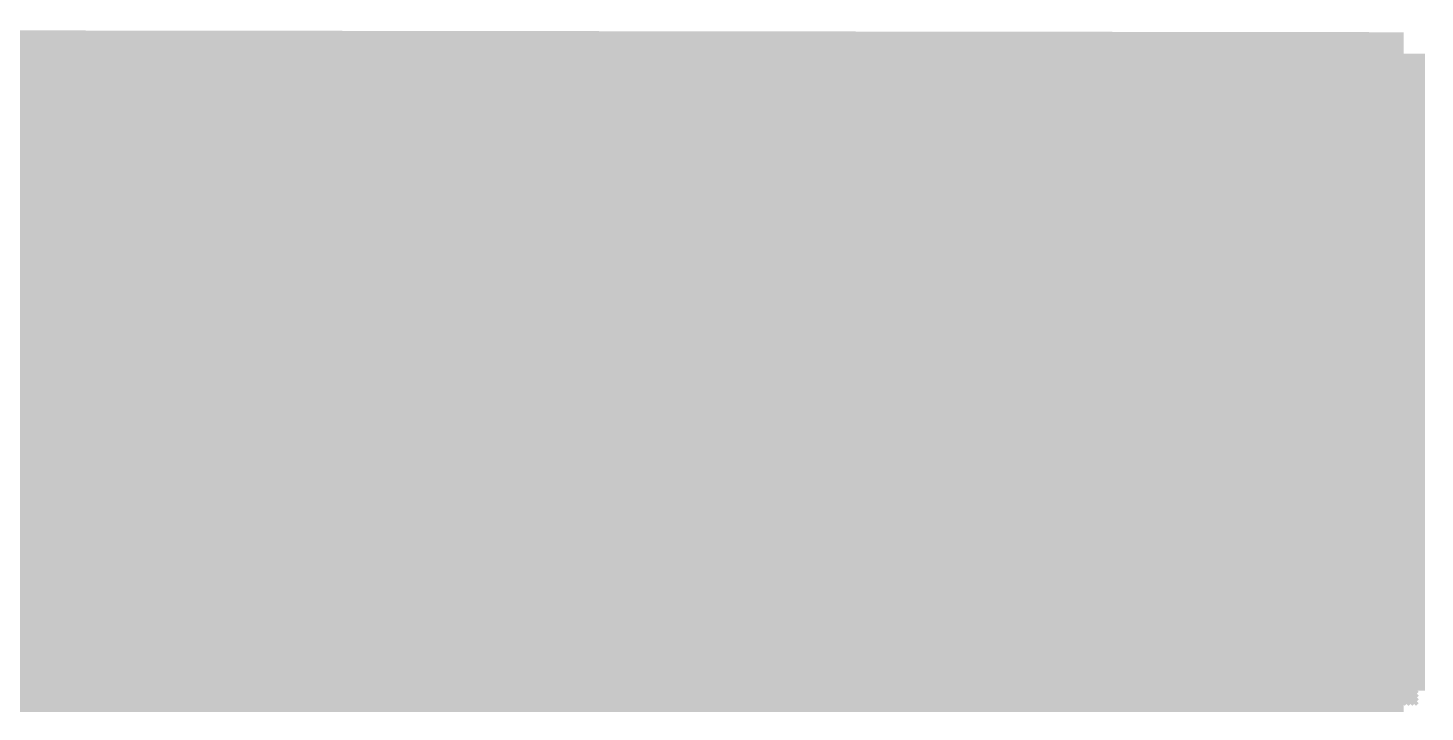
# Model space of a CAD drawing. Extents: x 35 to 236, y 10 to 166.
# Drawn here: x 92.369 to 94.028, y 108.668 to 109.481 of the extents above; entities that cross this region are included whole.
import ezdxf

# ---------------------------------------------------------------- set-up
doc = ezdxf.new("R2010")
doc.units = 0
doc.layers.add('BG_SILKSCREEN_TOP', color=254, linetype='CONTINUOUS')

msp = doc.modelspace()

# ---------------------------------------------------------------- linework, layer by layer
at = {"layer": 'BG_SILKSCREEN_TOP', "const_width": 0.0508}
for points in [[(90.078, 109.4555), (94.0023, 109.4504)], [(94.0023, 109.4504), (90.078, 109.4555)], [(91.5879, 108.6935), (92.3469, 109.4526)], [(91.5924, 108.6935), (92.3514, 109.4526)], [(91.5969, 108.6935), (92.3559, 109.4526)], [(91.6013, 108.6935), (92.3604, 109.4526)], [(91.6058, 108.6935), (92.3649, 109.4525)], [(91.6103, 108.6935), (92.3694, 109.4525)], [(91.6148, 108.6935), (92.3739, 109.4525)], [(91.6193, 108.6935), (92.3783, 109.4525)], [(91.6238, 108.6935), (92.3828, 109.4525)], [(91.6283, 108.6935), (92.3873, 109.4525)], [(91.6328, 108.6935), (92.3918, 109.4525)], [(91.6373, 108.6935), (92.3963, 109.4525)], [(91.6418, 108.6935), (92.4008, 109.4525)], [(91.6463, 108.6935), (92.4053, 109.4525)], [(91.6507, 108.6935), (92.4097, 109.4525)], [(91.6552, 108.6935), (92.4142, 109.4525)], [(91.6597, 108.6935), (92.4187, 109.4525)], [(91.6642, 108.6935), (92.4232, 109.4525)], [(91.6687, 108.6935), (92.4277, 109.4525)], [(91.6732, 108.6935), (92.4322, 109.4525)], [(91.6777, 108.6935), (92.4366, 109.4525)], [(91.6822, 108.6935), (92.4411, 109.4525)], [(91.6867, 108.6935), (92.4456, 109.4524)], [(91.6912, 108.6935), (92.4501, 109.4524)], [(91.6957, 108.6935), (92.4546, 109.4524)], [(91.7002, 108.6935), (92.4591, 109.4524)], [(91.7046, 108.6935), (92.4635, 109.4524)], [(91.7091, 108.6935), (92.468, 109.4524)], [(91.7136, 108.6935), (92.4725, 109.4524)], [(91.7181, 108.6935), (92.477, 109.4524)], [(91.7226, 108.6935), (92.4815, 109.4524)], [(91.7271, 108.6935), (92.486, 109.4524)], [(91.7316, 108.6935), (92.4904, 109.4524)], [(91.7361, 108.6935), (92.4949, 109.4524)], [(91.7406, 108.6935), (92.4994, 109.4524)], [(91.745, 108.6935), (92.5039, 109.4524)], [(91.7495, 108.6935), (92.5084, 109.4524)], [(91.754, 108.6935), (92.5129, 109.4524)], [(91.7585, 108.6935), (92.5173, 109.4524)], [(91.763, 108.6935), (92.5218, 109.4523)], [(91.7675, 108.6935), (92.5263, 109.4523)], [(91.772, 108.6935), (92.5308, 109.4523)], [(91.7765, 108.6935), (92.5353, 109.4523)], [(91.781, 108.6935), (92.5398, 109.4523)], [(91.7854, 108.6935), (92.5443, 109.4523)], [(91.7899, 108.6935), (92.5487, 109.4523)], [(91.7944, 108.6935), (92.5532, 109.4523)], [(91.7989, 108.6935), (92.5577, 109.4523)], [(91.8034, 108.6935), (92.5622, 109.4523)], [(91.8079, 108.6935), (92.5667, 109.4523)], [(91.8124, 108.6935), (92.5712, 109.4523)], [(91.8169, 108.6935), (92.5756, 109.4523)], [(91.8214, 108.6935), (92.5801, 109.4523)], [(91.8259, 108.6935), (92.5846, 109.4523)], [(91.8304, 108.6935), (92.5891, 109.4523)], [(91.8348, 108.6935), (92.5936, 109.4523)], [(91.8393, 108.6935), (92.5981, 109.4523)], [(91.8438, 108.6935), (92.6026, 109.4522)], [(91.8483, 108.6935), (92.607, 109.4522)], [(91.8528, 108.6935), (92.6115, 109.4522)], [(91.8573, 108.6935), (92.616, 109.4522)], [(91.8618, 108.6935), (92.6205, 109.4522)], [(91.8663, 108.6935), (92.625, 109.4522)], [(91.8708, 108.6935), (92.6295, 109.4522)], [(91.8753, 108.6935), (92.634, 109.4522)], [(91.8798, 108.6935), (92.6384, 109.4522)], [(91.8842, 108.6935), (92.6429, 109.4522)], [(91.8887, 108.6935), (92.6474, 109.4522)], [(91.8932, 108.6935), (92.6519, 109.4522)], [(91.8977, 108.6935), (92.6564, 109.4522)], [(91.9022, 108.6935), (92.6609, 109.4522)], [(91.9067, 108.6935), (92.6653, 109.4522)], [(91.9112, 108.6935), (92.6698, 109.4522)], [(91.9157, 108.6935), (92.6743, 109.4522)], [(91.9202, 108.6935), (92.6788, 109.4521)], [(91.9246, 108.6935), (92.6833, 109.4521)], [(91.9291, 108.6935), (92.6878, 109.4521)], [(91.9336, 108.6935), (92.6922, 109.4521)], [(91.9381, 108.6935), (92.6967, 109.4521)], [(91.9426, 108.6935), (92.7012, 109.4521)], [(91.9471, 108.6935), (92.7057, 109.4521)], [(91.9516, 108.6935), (92.7102, 109.4521)], [(91.9561, 108.6935), (92.7147, 109.4521)], [(91.9606, 108.6935), (92.7191, 109.4521)], [(91.965, 108.6935), (92.7236, 109.4521)], [(91.9695, 108.6935), (92.7281, 109.4521)], [(91.974, 108.6935), (92.7326, 109.4521)], [(91.9785, 108.6935), (92.7371, 109.452)], [(91.983, 108.6935), (92.7416, 109.452)], [(91.9875, 108.6935), (92.746, 109.452)], [(91.992, 108.6935), (92.7505, 109.452)], [(91.9965, 108.6935), (92.755, 109.452)], [(92.001, 108.6935), (92.7595, 109.452)], [(92.0055, 108.6935), (92.764, 109.452)], [(92.01, 108.6935), (92.7685, 109.452)], [(92.0145, 108.6935), (92.773, 109.452)], [(92.0189, 108.6935), (92.7774, 109.452)], [(92.0234, 108.6935), (92.7819, 109.452)], [(92.0279, 108.6935), (92.7864, 109.452)], [(92.0324, 108.6935), (92.7909, 109.452)], [(92.0369, 108.6935), (92.7954, 109.452)], [(92.0414, 108.6935), (92.7999, 109.452)], [(92.0459, 108.6935), (92.8043, 109.452)], [(92.0504, 108.6935), (92.8088, 109.452)], [(92.0549, 108.6935), (92.8133, 109.452)], [(92.0594, 108.6935), (92.8178, 109.4519)], [(92.0638, 108.6935), (92.8223, 109.4519)], [(92.0683, 108.6935), (92.8268, 109.4519)], [(92.0728, 108.6935), (92.8313, 109.4519)], [(92.0773, 108.6935), (92.8357, 109.4519)], [(92.0818, 108.6935), (92.8402, 109.4519)], [(92.0863, 108.6935), (92.8447, 109.4519)], [(92.0908, 108.6935), (92.8492, 109.4519)], [(92.0953, 108.6935), (92.8537, 109.4519)], [(92.0998, 108.6935), (92.8582, 109.4519)], [(92.1043, 108.6935), (92.8627, 109.4519)], [(92.1087, 108.6935), (92.8671, 109.4519)], [(92.1132, 108.6935), (92.8716, 109.4519)], [(92.1177, 108.6935), (92.8761, 109.4519)], [(92.1222, 108.6935), (92.8806, 109.4519)], [(92.1267, 108.6935), (92.8851, 109.4519)], [(92.1312, 108.6935), (92.8896, 109.4519)], [(92.1357, 108.6935), (92.894, 109.4518)], [(92.1402, 108.6935), (92.8985, 109.4518)], [(92.1447, 108.6935), (92.903, 109.4518)], [(92.1491, 108.6935), (92.9075, 109.4518)], [(92.1536, 108.6935), (92.912, 109.4518)], [(92.1581, 108.6935), (92.9165, 109.4518)], [(92.1626, 108.6935), (92.921, 109.4518)], [(92.1671, 108.6935), (92.9254, 109.4518)], [(92.1716, 108.6935), (92.9299, 109.4518)], [(92.1761, 108.6935), (92.9344, 109.4518)], [(92.1806, 108.6935), (92.9389, 109.4518)], [(92.1851, 108.6935), (92.9434, 109.4518)], [(92.1896, 108.6935), (92.9478, 109.4518)], [(92.1941, 108.6935), (92.9523, 109.4518)], [(92.1985, 108.6935), (92.9568, 109.4518)], [(92.203, 108.6935), (92.9613, 109.4518)], [(92.2075, 108.6935), (92.9658, 109.4518)], [(92.212, 108.6935), (92.9703, 109.4518)], [(92.2165, 108.6935), (92.9747, 109.4517)], [(92.221, 108.6935), (92.9792, 109.4517)], [(92.2255, 108.6935), (92.9837, 109.4517)], [(92.23, 108.6935), (92.9882, 109.4517)], [(92.2345, 108.6935), (92.9927, 109.4517)], [(92.239, 108.6935), (92.9972, 109.4517)], [(92.2435, 108.6935), (93.0016, 109.4517)], [(92.2479, 108.6935), (93.0061, 109.4517)], [(92.2524, 108.6935), (93.0106, 109.4517)], [(92.2569, 108.6935), (93.0151, 109.4517)], [(92.2614, 108.6935), (93.0196, 109.4517)], [(92.2659, 108.6935), (93.0241, 109.4517)], [(92.2704, 108.6935), (93.0286, 109.4517)], [(92.2749, 108.6935), (93.033, 109.4517)], [(92.2794, 108.6935), (93.0375, 109.4517)], [(92.2838, 108.6935), (93.042, 109.4517)], [(92.2883, 108.6935), (93.0465, 109.4517)], [(92.2928, 108.6935), (93.051, 109.4516)], [(92.2973, 108.6935), (93.0555, 109.4516)], [(92.3018, 108.6935), (93.06, 109.4516)], [(92.3063, 108.6935), (93.0644, 109.4516)], [(92.3108, 108.6935), (93.0689, 109.4516)], [(92.3153, 108.6935), (93.0734, 109.4516)], [(92.3198, 108.6935), (93.0779, 109.4516)], [(92.3243, 108.6935), (93.0824, 109.4516)], [(92.3288, 108.6935), (93.0869, 109.4516)], [(92.3332, 108.6935), (93.0914, 109.4516)], [(92.3377, 108.6935), (93.0958, 109.4516)], [(92.3422, 108.6935), (93.1003, 109.4516)], [(92.3467, 108.6935), (93.1048, 109.4516)], [(92.3512, 108.6935), (93.1093, 109.4516)], [(92.3557, 108.6935), (93.1138, 109.4516)], [(92.3602, 108.6935), (93.1183, 109.4516)], [(92.3647, 108.6935), (93.1227, 109.4516)], [(92.3692, 108.6935), (93.1272, 109.4516)], [(92.3737, 108.6935), (93.1317, 109.4515)], [(92.3782, 108.6935), (93.1362, 109.4515)], [(92.3826, 108.6935), (93.1407, 109.4515)], [(92.3871, 108.6935), (93.1452, 109.4515)], [(92.3916, 108.6935), (93.1497, 109.4515)], [(92.3961, 108.6935), (93.1541, 109.4515)], [(92.4006, 108.6935), (93.1586, 109.4515)], [(92.4051, 108.6935), (93.1631, 109.4515)], [(92.4096, 108.6935), (93.1676, 109.4515)], [(92.4141, 108.6935), (93.1721, 109.4515)], [(92.4186, 108.6935), (93.1766, 109.4515)], [(92.4231, 108.6935), (93.181, 109.4515)], [(92.4275, 108.6935), (93.1855, 109.4515)], [(92.432, 108.6935), (93.19, 109.4515)], [(92.4365, 108.6935), (93.1945, 109.4515)], [(92.441, 108.6935), (93.199, 109.4515)], [(92.4455, 108.6935), (93.2034, 109.4515)], [(92.45, 108.6935), (93.2079, 109.4514)], [(92.4545, 108.6935), (93.2124, 109.4514)], [(92.459, 108.6935), (93.2169, 109.4514)], [(92.4635, 108.6935), (93.2214, 109.4514)], [(92.4679, 108.6935), (93.2259, 109.4514)], [(92.4724, 108.6935), (93.2304, 109.4514)], [(92.4769, 108.6935), (93.2348, 109.4514)], [(92.4814, 108.6935), (93.2393, 109.4514)], [(92.4859, 108.6935), (93.2438, 109.4514)], [(92.4904, 108.6935), (93.2483, 109.4514)], [(92.4949, 108.6935), (93.2528, 109.4514)], [(92.4994, 108.6935), (93.2573, 109.4514)], [(92.5039, 108.6935), (93.2617, 109.4514)], [(92.5084, 108.6935), (93.2662, 109.4514)], [(92.5128, 108.6935), (93.2707, 109.4514)], [(92.5173, 108.6935), (93.2752, 109.4514)], [(92.5218, 108.6935), (93.2797, 109.4514)], [(92.5263, 108.6935), (93.2842, 109.4514)], [(92.5308, 108.6935), (93.2887, 109.4513)], [(92.5353, 108.6935), (93.2931, 109.4513)], [(92.5398, 108.6935), (93.2976, 109.4513)], [(92.5443, 108.6935), (93.3021, 109.4513)], [(92.5488, 108.6935), (93.3066, 109.4513)], [(92.5533, 108.6935), (93.3111, 109.4513)], [(92.5578, 108.6935), (93.3156, 109.4513)], [(92.5623, 108.6935), (93.3201, 109.4513)], [(92.5667, 108.6935), (93.3245, 109.4513)], [(92.5712, 108.6935), (93.329, 109.4513)], [(92.5757, 108.6935), (93.3335, 109.4513)], [(92.5802, 108.6935), (93.338, 109.4513)], [(92.5847, 108.6935), (93.3425, 109.4513)], [(92.5892, 108.6935), (93.347, 109.4513)], [(92.5937, 108.6935), (93.3514, 109.4513)], [(92.5982, 108.6935), (93.3559, 109.4513)], [(92.6027, 108.6935), (93.3604, 109.4513)], [(92.6071, 108.6935), (93.3649, 109.4512)], [(92.6116, 108.6935), (93.3694, 109.4512)], [(92.6161, 108.6935), (93.3739, 109.4512)], [(92.6206, 108.6935), (93.3784, 109.4512)], [(92.6251, 108.6935), (93.3828, 109.4512)], [(92.6296, 108.6935), (93.3873, 109.4512)], [(92.6341, 108.6935), (93.3918, 109.4512)], [(92.6386, 108.6935), (93.3963, 109.4512)], [(92.6431, 108.6935), (93.4008, 109.4512)], [(92.6475, 108.6935), (93.4053, 109.4512)], [(92.652, 108.6935), (93.4097, 109.4512)], [(92.6565, 108.6935), (93.4142, 109.4512)], [(92.661, 108.6935), (93.4187, 109.4512)], [(92.6655, 108.6935), (93.4232, 109.4512)], [(92.67, 108.6935), (93.4277, 109.4512)], [(92.6745, 108.6935), (93.4322, 109.4512)], [(92.679, 108.6935), (93.4366, 109.4512)], [(92.6835, 108.6935), (93.4411, 109.4512)], [(92.688, 108.6935), (93.4456, 109.4511)], [(92.6925, 108.6935), (93.4501, 109.4511)], [(92.6969, 108.6935), (93.4546, 109.4511)], [(92.7014, 108.6935), (93.4591, 109.4511)], [(92.7059, 108.6935), (93.4635, 109.4511)], [(92.7104, 108.6935), (93.468, 109.4511)], [(92.7149, 108.6935), (93.4725, 109.4511)], [(92.7194, 108.6935), (93.477, 109.4511)], [(92.7239, 108.6935), (93.4815, 109.4511)], [(92.7284, 108.6935), (93.486, 109.4511)], [(92.7329, 108.6935), (93.4904, 109.4511)], [(92.7374, 108.6935), (93.4949, 109.4511)], [(92.7419, 108.6935), (93.4994, 109.4511)], [(92.7463, 108.6935), (93.5039, 109.4511)], [(92.7508, 108.6935), (93.5084, 109.4511)], [(92.7553, 108.6935), (93.5129, 109.4511)], [(92.7598, 108.6935), (93.5174, 109.4511)], [(92.7643, 108.6935), (93.5218, 109.451)], [(92.7688, 108.6935), (93.5263, 109.451)], [(92.7733, 108.6935), (93.5308, 109.451)], [(92.7778, 108.6935), (93.5353, 109.451)], [(92.7823, 108.6935), (93.5398, 109.451)], [(92.7868, 108.6935), (93.5443, 109.451)], [(92.7912, 108.6935), (93.5487, 109.451)], [(92.7957, 108.6935), (93.5532, 109.451)], [(92.8002, 108.6935), (93.5577, 109.451)], [(92.8047, 108.6935), (93.5622, 109.451)], [(92.8092, 108.6935), (93.5667, 109.451)], [(92.8137, 108.6935), (93.5712, 109.451)], [(92.8182, 108.6935), (93.5757, 109.451)], [(92.8227, 108.6935), (93.5801, 109.451)], [(92.8271, 108.6935), (93.5846, 109.451)], [(92.8316, 108.6935), (93.5891, 109.451)], [(92.8361, 108.6935), (93.5936, 109.451)], [(92.8406, 108.6935), (93.5981, 109.451)], [(92.8451, 108.6935), (93.6026, 109.4509)], [(92.8496, 108.6935), (93.607, 109.4509)], [(92.8541, 108.6935), (93.6115, 109.4509)], [(92.8586, 108.6935), (93.616, 109.4509)], [(92.8631, 108.6935), (93.6205, 109.4509)], [(92.8676, 108.6935), (93.625, 109.4509)], [(92.8721, 108.6935), (93.6295, 109.4509)], [(92.8766, 108.6935), (93.634, 109.4509)], [(92.881, 108.6935), (93.6384, 109.4509)], [(92.8855, 108.6935), (93.6429, 109.4509)], [(92.89, 108.6935), (93.6474, 109.4509)], [(92.8945, 108.6935), (93.6519, 109.4509)], [(92.899, 108.6935), (93.6564, 109.4509)], [(92.9035, 108.6935), (93.6609, 109.4509)], [(92.908, 108.6935), (93.6653, 109.4509)], [(92.9125, 108.6935), (93.6698, 109.4509)], [(92.917, 108.6935), (93.6743, 109.4509)], [(92.9215, 108.6935), (93.6788, 109.4508)], [(92.926, 108.6935), (93.6833, 109.4508)], [(92.9304, 108.6935), (93.6878, 109.4508)], [(92.9349, 108.6935), (93.6922, 109.4508)], [(92.9394, 108.6935), (93.6967, 109.4508)], [(92.9439, 108.6935), (93.7012, 109.4508)], [(92.9484, 108.6935), (93.7057, 109.4508)], [(92.9529, 108.6935), (93.7102, 109.4508)], [(92.9574, 108.6935), (93.7147, 109.4508)], [(92.9619, 108.6935), (93.7191, 109.4508)], [(92.9664, 108.6935), (93.7236, 109.4508)], [(92.9708, 108.6935), (93.7281, 109.4508)], [(92.9753, 108.6935), (93.7326, 109.4508)], [(92.9798, 108.6935), (93.7371, 109.4508)], [(92.9843, 108.6935), (93.7416, 109.4508)], [(92.9888, 108.6935), (93.746, 109.4508)], [(92.9933, 108.6935), (93.7505, 109.4508)], [(92.9978, 108.6935), (93.755, 109.4508)], [(93.0023, 108.6935), (93.7595, 109.4507)], [(93.0068, 108.6935), (93.764, 109.4507)], [(93.0112, 108.6935), (93.7685, 109.4507)], [(93.0157, 108.6935), (93.773, 109.4507)], [(93.0202, 108.6935), (93.7774, 109.4507)], [(93.0247, 108.6935), (93.7819, 109.4507)], [(93.0292, 108.6935), (93.7864, 109.4507)], [(93.0337, 108.6935), (93.7909, 109.4507)], [(93.0382, 108.6935), (93.7954, 109.4507)], [(93.0427, 108.6935), (93.7999, 109.4507)], [(93.0472, 108.6935), (93.8044, 109.4507)], [(93.0517, 108.6935), (93.8088, 109.4507)], [(93.0562, 108.6935), (93.8133, 109.4507)], [(93.0607, 108.6935), (93.8178, 109.4507)], [(93.0651, 108.6935), (93.8223, 109.4507)], [(93.0696, 108.6935), (93.8268, 109.4507)], [(93.0741, 108.6935), (93.8313, 109.4507)], [(93.0786, 108.6935), (93.8357, 109.4506)], [(93.0831, 108.6935), (93.8402, 109.4506)], [(93.0876, 108.6935), (93.8447, 109.4506)], [(93.0921, 108.6935), (93.8492, 109.4506)], [(93.0966, 108.6935), (93.8537, 109.4506)], [(93.1011, 108.6935), (93.8582, 109.4506)], [(93.1056, 108.6935), (93.8627, 109.4506)], [(93.1101, 108.6935), (93.8671, 109.4506)], [(93.1145, 108.6935), (93.8716, 109.4506)], [(93.119, 108.6935), (93.8761, 109.4506)], [(93.1235, 108.6935), (93.8806, 109.4506)], [(93.128, 108.6935), (93.8851, 109.4506)], [(93.1325, 108.6935), (93.8896, 109.4506)], [(93.137, 108.6935), (93.8941, 109.4506)], [(93.1415, 108.6935), (93.8985, 109.4506)], [(93.146, 108.6935), (93.903, 109.4506)], [(93.1504, 108.6935), (93.9075, 109.4506)], [(93.1549, 108.6935), (93.912, 109.4506)], [(93.1594, 108.6935), (93.9165, 109.4505)], [(93.1639, 108.6935), (93.9209, 109.4505)], [(93.1684, 108.6935), (93.9254, 109.4505)], [(93.1729, 108.6935), (93.9299, 109.4505)], [(93.1774, 108.6935), (93.9344, 109.4505)], [(93.1819, 108.6935), (93.9389, 109.4505)], [(93.1864, 108.6935), (93.9434, 109.4505)], [(93.1909, 108.6935), (93.9478, 109.4505)], [(93.1953, 108.6935), (93.9523, 109.4505)], [(93.1998, 108.6935), (93.9568, 109.4505)], [(93.2043, 108.6935), (93.9613, 109.4505)], [(93.2088, 108.6935), (93.9658, 109.4505)], [(93.2133, 108.6935), (93.9703, 109.4505)], [(93.2178, 108.6935), (93.9748, 109.4504)], [(93.2223, 108.6935), (93.9792, 109.4504)], [(93.2268, 108.6935), (93.9837, 109.4504)], [(93.2313, 108.6935), (93.9882, 109.4504)], [(93.2358, 108.6935), (93.9927, 109.4504)], [(93.2403, 108.6935), (93.9972, 109.4504)], [(93.2448, 108.6935), (94.0017, 109.4504)], [(93.2492, 108.6935), (94.0023, 109.4465)], [(94.0023, 109.4504), (94.0023, 108.6935)], [(94.0023, 108.6935), (94.0023, 109.4504)], [(93.2537, 108.6935), (94.0023, 109.442)], [(93.2582, 108.6935), (94.0023, 109.4375)], [(93.2627, 108.6935), (94.0023, 109.433)], [(93.2672, 108.6935), (94.0023, 109.4286)], [(93.2717, 108.6935), (94.0023, 109.4241)], [(93.2762, 108.6935), (94.0023, 109.4196)], [(93.2807, 108.6935), (94.0023, 109.4151)], [(93.2852, 108.6935), (94.0023, 109.4106)], [(93.2896, 108.6935), (94.0023, 109.4061)], [(93.2941, 108.6935), (94.0023, 109.4016)], [(93.2986, 108.6935), (94.0023, 109.3971)], [(93.3031, 108.6935), (94.0023, 109.3926)], [(93.3076, 108.6935), (94.0023, 109.3881)], [(93.3121, 108.6935), (94.0023, 109.3837)], [(93.3166, 108.6935), (94.0023, 109.3792)], [(93.3211, 108.6935), (94.0023, 109.3747)], [(93.3256, 108.6935), (94.0023, 109.3702)], [(93.3301, 108.6935), (94.0023, 109.3657)], [(93.3345, 108.6935), (94.0023, 109.3612)], [(93.339, 108.6935), (94.0023, 109.3567)], [(93.3435, 108.6935), (94.0023, 109.3522)], [(93.348, 108.6935), (94.0023, 109.3477)], [(93.3525, 108.6935), (94.0023, 109.3433)], [(93.357, 108.6935), (94.0023, 109.3388)], [(93.3615, 108.6935), (94.0023, 109.3343)], [(93.366, 108.6935), (94.0023, 109.3298)], [(93.3705, 108.6935), (94.0023, 109.3253)], [(93.375, 108.6935), (94.0023, 109.3208)], [(93.3794, 108.6935), (94.0023, 109.3163)], [(93.3839, 108.6935), (94.0023, 109.3118)], [(93.3884, 108.6935), (94.0023, 109.3073)], [(93.3929, 108.6935), (94.0023, 109.3028)], [(93.3974, 108.6935), (94.0023, 109.2984)], [(93.4019, 108.6935), (94.0023, 109.2939)], [(93.4064, 108.6935), (94.0023, 109.2894)], [(93.4109, 108.6935), (94.0023, 109.2849)], [(93.4154, 108.6935), (94.0023, 109.2804)], [(93.4199, 108.6935), (94.0023, 109.2759)], [(93.4244, 108.6935), (94.0023, 109.2714)], [(93.4288, 108.6935), (94.0023, 109.2669)], [(93.4333, 108.6935), (94.0023, 109.2624)], [(93.4378, 108.6935), (94.0023, 109.2579)], [(93.4423, 108.6935), (94.0023, 109.2534)], [(93.4468, 108.6935), (94.0023, 109.249)], [(93.4513, 108.6935), (94.0023, 109.2445)], [(93.4558, 108.6935), (94.0023, 109.24)], [(93.4603, 108.6935), (94.0023, 109.2355)], [(93.4648, 108.6935), (94.0023, 109.231)], [(93.4693, 108.6935), (94.0023, 109.2265)], [(93.4737, 108.6935), (94.0023, 109.222)], [(93.4782, 108.6935), (94.0023, 109.2175)], [(93.4827, 108.6935), (94.0023, 109.213)], [(93.4872, 108.6935), (94.0023, 109.2085)], [(93.4917, 108.6935), (94.0023, 109.204)], [(93.4962, 108.6935), (94.0023, 109.1996)], [(93.5007, 108.6935), (94.0023, 109.1951)], [(93.5052, 108.6935), (94.0023, 109.1906)], [(93.5097, 108.6935), (94.0023, 109.1861)], [(93.5141, 108.6935), (94.0023, 109.1816)], [(93.5186, 108.6935), (94.0023, 109.1771)], [(93.5231, 108.6935), (94.0023, 109.1726)], [(93.5276, 108.6935), (94.0023, 109.1681)], [(93.5321, 108.6935), (94.0023, 109.1637)], [(93.5366, 108.6935), (94.0023, 109.1592)], [(93.5411, 108.6935), (94.0023, 109.1547)], [(93.5456, 108.6935), (94.0023, 109.1502)], [(93.5501, 108.6935), (94.0023, 109.1457)], [(93.5546, 108.6935), (94.0023, 109.1412)], [(93.559, 108.6935), (94.0023, 109.1367)], [(93.5635, 108.6935), (94.0023, 109.1322)], [(93.568, 108.6935), (94.0023, 109.1277)], [(93.5725, 108.6935), (94.0023, 109.1232)], [(93.577, 108.6935), (94.0023, 109.1188)], [(93.5815, 108.6935), (94.0023, 109.1143)], [(93.586, 108.6935), (94.0023, 109.1098)], [(93.5905, 108.6935), (94.0023, 109.1053)], [(93.595, 108.6935), (94.0023, 109.1008)], [(93.5995, 108.6935), (94.0023, 109.0963)], [(93.604, 108.6935), (94.0023, 109.0918)], [(93.6085, 108.6935), (94.0023, 109.0873)], [(93.6129, 108.6935), (94.0023, 109.0828)], [(93.6174, 108.6935), (94.0023, 109.0783)], [(93.6219, 108.6935), (94.0023, 109.0738)], [(93.6264, 108.6935), (94.0023, 109.0693)], [(93.6309, 108.6935), (94.0023, 109.0649)], [(93.6354, 108.6935), (94.0023, 109.0604)], [(93.6399, 108.6935), (94.0023, 109.0559)], [(93.6444, 108.6935), (94.0023, 109.0514)], [(93.6489, 108.6935), (94.0023, 109.0469)], [(93.6533, 108.6935), (94.0023, 109.0424)], [(93.6578, 108.6935), (94.0023, 109.0379)], [(93.6623, 108.6935), (94.0023, 109.0334)], [(93.6668, 108.6935), (94.0023, 109.0289)], [(93.6713, 108.6935), (94.0023, 109.0245)], [(93.6758, 108.6935), (94.0023, 109.02)], [(93.6803, 108.6935), (94.0023, 109.0155)], [(93.6848, 108.6935), (94.0023, 109.011)], [(93.6893, 108.6935), (94.0023, 109.0065)], [(93.6937, 108.6935), (94.0023, 109.002)], [(93.6982, 108.6935), (94.0023, 108.9975)], [(93.7027, 108.6935), (94.0023, 108.993)], [(93.7072, 108.6935), (94.0023, 108.9885)], [(93.7117, 108.6935), (94.0023, 108.984)], [(93.7162, 108.6935), (94.0023, 108.9796)], [(93.7207, 108.6935), (94.0023, 108.9751)], [(93.7252, 108.6935), (94.0023, 108.9706)], [(93.7297, 108.6935), (94.0023, 108.9661)], [(93.7342, 108.6935), (94.0023, 108.9616)], [(93.7387, 108.6935), (94.0023, 108.9571)], [(93.7431, 108.6935), (94.0023, 108.9526)], [(93.7476, 108.6935), (94.0023, 108.9481)], [(93.7521, 108.6935), (94.0023, 108.9436)], [(93.7566, 108.6935), (94.0023, 108.9391)], [(93.7611, 108.6935), (94.0023, 108.9347)], [(93.7656, 108.6935), (94.0023, 108.9302)], [(93.7701, 108.6935), (94.0023, 108.9257)], [(93.7746, 108.6935), (94.0023, 108.9212)], [(93.7791, 108.6935), (94.0023, 108.9167)], [(93.7836, 108.6935), (94.0023, 108.9122)], [(93.7881, 108.6935), (94.0023, 108.9077)], [(93.7926, 108.6935), (94.0023, 108.9032)], [(93.797, 108.6935), (94.0023, 108.8987)], [(93.8015, 108.6935), (94.0023, 108.8942)], [(93.806, 108.6935), (94.0023, 108.8897)], [(93.8105, 108.6935), (94.0023, 108.8852)], [(93.815, 108.6935), (94.0023, 108.8808)], [(93.8195, 108.6935), (94.0023, 108.8763)], [(93.824, 108.6935), (94.0023, 108.8718)], [(93.8285, 108.6935), (94.0023, 108.8673)], [(93.8329, 108.6935), (94.0023, 108.8628)], [(93.8374, 108.6935), (94.0023, 108.8583)], [(93.8419, 108.6935), (94.0023, 108.8538)], [(93.8464, 108.6935), (94.0023, 108.8493)], [(93.8509, 108.6935), (94.0023, 108.8448)], [(93.8554, 108.6935), (94.0023, 108.8404)], [(93.8599, 108.6935), (94.0023, 108.8359)], [(93.8644, 108.6935), (94.0023, 108.8314)], [(93.8689, 108.6935), (94.0023, 108.8269)], [(93.8734, 108.6935), (94.0023, 108.8224)], [(93.8778, 108.6935), (94.0023, 108.8179)], [(93.8823, 108.6935), (94.0023, 108.8134)], [(93.8868, 108.6935), (94.0023, 108.8089)], [(93.8913, 108.6935), (94.0023, 108.8044)], [(93.8958, 108.6935), (94.0023, 108.8)], [(93.9003, 108.6935), (94.0023, 108.7955)], [(93.9048, 108.6935), (94.0023, 108.791)], [(93.9093, 108.6935), (94.0023, 108.7865)], [(93.9138, 108.6935), (94.0023, 108.782)], [(93.9183, 108.6935), (94.0023, 108.7775)], [(93.9228, 108.6935), (94.0023, 108.773)], [(93.9272, 108.6935), (94.0023, 108.7685)], [(93.9317, 108.6935), (94.0023, 108.764)], [(93.9362, 108.6935), (94.0023, 108.7595)], [(93.9407, 108.6935), (94.0023, 108.755)], [(93.9452, 108.6935), (94.0023, 108.7506)], [(93.9497, 108.6935), (94.0023, 108.7461)], [(93.9542, 108.6935), (94.0023, 108.7416)], [(93.9587, 108.6935), (94.0023, 108.7371)], [(93.9632, 108.6935), (94.0023, 108.7326)], [(93.9677, 108.6935), (94.0023, 108.7281)], [(93.9722, 108.6935), (94.0023, 108.7236)], [(93.9766, 108.6935), (94.0023, 108.7191)], [(93.9811, 108.6935), (94.0023, 108.7146)], [(93.9856, 108.6935), (94.0023, 108.7101)], [(93.9901, 108.6935), (94.0023, 108.7056)], [(93.9946, 108.6935), (94.0023, 108.7012)], [(94.0023, 108.6935), (89.1255, 108.6935)], [(89.1255, 108.6935), (94.0023, 108.6935)], [(93.9991, 108.6935), (94.0023, 108.6967)]]:
    msp.add_lwpolyline(points, dxfattribs=at)

doc.saveas('drawing.dxf')
